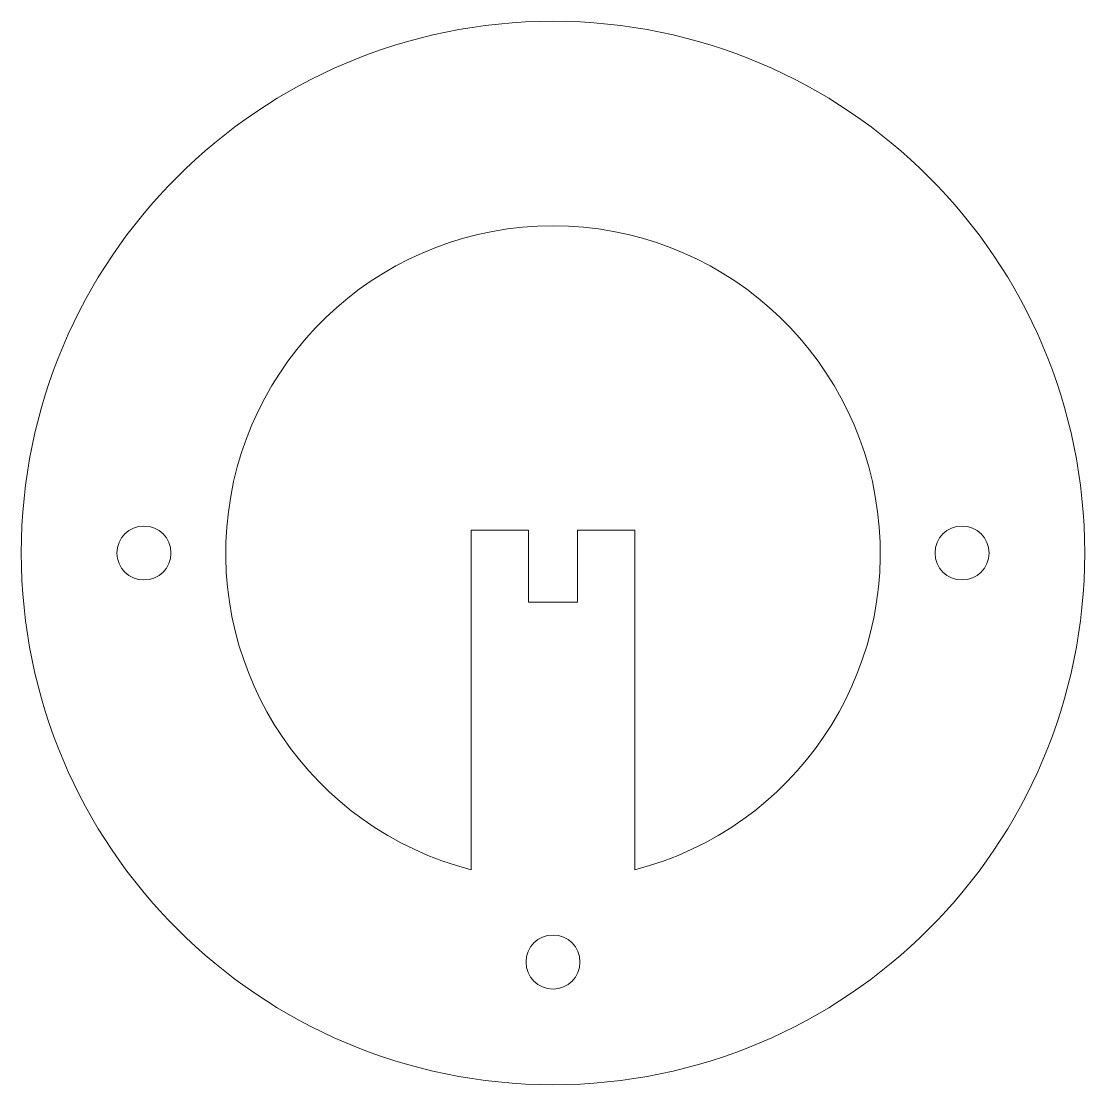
# Model space of a CAD drawing. Header units: millimetres. Extents: x -32.5 to 32.5, y -32.5 to 32.5.
import ezdxf

# ---------------------------------------------------------------- set-up
doc = ezdxf.new("R2010")
doc.units = ezdxf.units.MM

msp = doc.modelspace()

# ---------------------------------------------------------------- linework, layer by layer
at = {"color": 7, "linetype": 'Continuous', "lineweight": 15}
for p, q in [((-5, 1.386), (-1.5, 1.386)), ((-5, -19.365), (-5, 1.386)), ((-1.5, 1.386), (-1.5, -3)), ((1.5, 1.386), (5, 1.386)), ((1.5, -3), (1.5, 1.386)), ((5, 1.386), (5, -19.365)), ((-1.5, -3), (1.5, -3))]:
    msp.add_line(p, q, dxfattribs=at)
for centre, radius in [((0, 0), 32.5), ((-25, 0), 1.65), ((25, 0), 1.65), ((0, -25), 1.65)]:
    msp.add_circle(centre, radius, dxfattribs=at)
msp.add_arc((0, 0), 20, 284.47751, 255.52249, dxfattribs=at)

doc.saveas('drawing.dxf')
